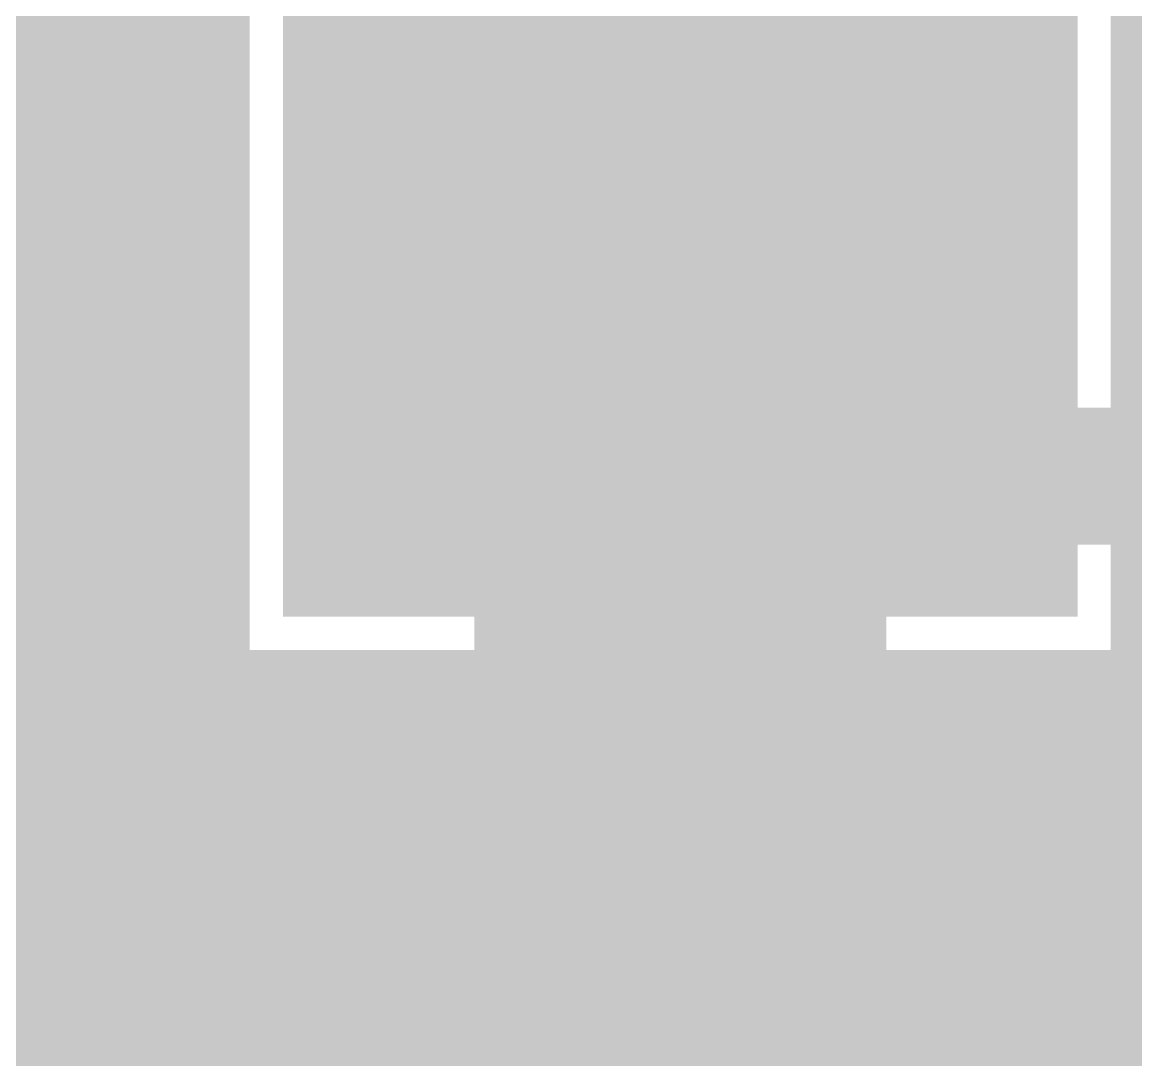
# Model space of a CAD drawing. Header units: inches. Extents: x -0.1 to 94.8, y -0.8 to 67.1.
# Drawn here: x 3.791 to 5.413, y 36.225 to 37.736 of the extents above; entities that cross this region are included whole.
import ezdxf

# ---------------------------------------------------------------- set-up
doc = ezdxf.new("R2010")
doc.units = ezdxf.units.IN
for name, color, linetype in [('Board Layer Stack Bottom Solder', 6, 'Continuous'), ('Bottom Layer', 5, 'Continuous'), ('Bottom Paste', 16, 'Continuous'), ('Mechanical 13', 56, 'Continuous'), ('Mechanical 15', 56, 'Continuous'), ('Top Assembly', 76, 'Continuous')]:
    doc.layers.add(name, color=color, linetype=linetype)

# ---------------------------------------------------------------- blocks, each defined once
blk = doc.blocks.new('1210C_B_7')
at = {"layer": 'Board Layer Stack Bottom Solder'}
blk.add_hatch(color=6, dxfattribs=at).paths.add_polyline_path([(1.0463, 1.4547), (2.2037, 1.4547), (2.2037, -1.4547), (1.0463, -1.4547)])
at = {"layer": 'Bottom Layer'}
blk.add_hatch(color=5, dxfattribs=at).paths.add_polyline_path([(1.1479, 1.3531), (2.1021, 1.3531), (2.1021, -1.3531), (1.1479, -1.3531)])
at = {"layer": 'Bottom Paste'}
blk.add_hatch(color=16, dxfattribs=at).paths.add_polyline_path([(1.1479, 1.3531), (2.1021, 1.3531), (2.1021, -1.3531), (1.1479, -1.3531)])
at = {"layer": 'Mechanical 13'}
for points in [[(1.6, 1.25, 0.2, 0.2, 0), (-1.6, 1.25, 0.2, 0.2, 0)], [(1.6, 1.25, 0.2, 0.2, 0), (1.6, -1.25, 0.2, 0.2, 0)]]:
    blk.add_lwpolyline(points, format="xyseb", dxfattribs=at)
blk.add_lwpolyline([(1.55, 1.25, 0.1, 0.1, 1), (1.65, 1.25, 0.1, 0.1, 1)], format="xyseb", close=True, dxfattribs=at)
blk.add_lwpolyline([(1.55, 1.25, 0.1, 0.1, 1), (1.65, 1.25, 0.1, 0.1, 1)], format="xyseb", close=True, dxfattribs=at)
at = {"layer": 'Mechanical 15'}
for points in [[(2.3521, 1.6031, 0.2, 0.2, 0), (-2.3521, 1.6031, 0.2, 0.2, 0)], [(2.3521, 1.6031, 0.2, 0.2, 0), (2.3521, -1.6031, 0.2, 0.2, 0)]]:
    blk.add_lwpolyline(points, format="xyseb", dxfattribs=at)
blk.add_lwpolyline([(2.3021, 1.6031, 0.1, 0.1, 1), (2.4021, 1.6031, 0.1, 0.1, 1)], format="xyseb", close=True, dxfattribs=at)
blk.add_lwpolyline([(2.3021, 1.6031, 0.1, 0.1, 1), (2.4021, 1.6031, 0.1, 0.1, 1)], format="xyseb", close=True, dxfattribs=at)
at = {"layer": 'Top Assembly'}
for points in [[(2.3521, 1.6031, 0.2, 0.2, 0), (-2.3521, 1.6031, 0.2, 0.2, 0)], [(2.3521, 1.6031, 0.2, 0.2, 0), (2.3521, -1.6031, 0.2, 0.2, 0)]]:
    blk.add_lwpolyline(points, format="xyseb", dxfattribs=at)
blk.add_lwpolyline([(2.3021, 1.6031, 0.1, 0.1, 1), (2.4021, 1.6031, 0.1, 0.1, 1)], format="xyseb", close=True, dxfattribs=at)
blk.add_lwpolyline([(2.3021, 1.6031, 0.1, 0.1, 1), (2.4021, 1.6031, 0.1, 0.1, 1)], format="xyseb", close=True, dxfattribs=at)

msp = doc.modelspace()

# ---------------------------------------------------------------- hatches: boundary and pattern name
at = {"layer": 'Bottom Layer'}
h = msp.add_hatch(color=5, dxfattribs=at)
h.paths.add_polyline_path([(2.6729, 57.875), (2.8503, 57.875), (2.8503, 57.275), (2.6729, 57.275), (2.6729, 56.0719), (3, 56.0719), (3, 56.2493), (3.6, 56.2493), (3.6, 56.0719), (3.9271, 56.0719), (3.9271, 57.8358), (4.0771, 57.8979), (4.5768, 57.3982), (5.001, 56.374), (6.3431, 55.3543), (6.5928, 54.9893), (6.647, 54.8741), (6.5667, 54.7475), (6.5, 54.7475), (6.5, 54.5701), (5.9, 54.5701), (5.9, 54.7475), (5.6, 54.7475), (5.6, 54.575), (5.7774, 54.575), (5.7774, 53.975), (5.5987, 53.975), (5.5907, 53.9555), (5.5949, 53.9454), (5.5999, 53.8), (5.5949, 53.6546), (5.5907, 53.6444), (5.5953, 53.6333), (5.5923, 53.6216), (5.6, 53.6086), (5.6, 53.1068), (5.45, 53.05), (4.575, 53.925), (4.2614, 53.925), (4.2049, 53.9815), (4.0395, 54.05), (3.8605, 54.05), (3.6951, 53.9815), (3.6541, 53.9405), (3.6329, 53.9331), (3.6316, 53.9329), (3.6311, 53.9325), (3.628, 53.9314), (3.6235, 53.9275), (3.6225, 53.9269), (3.6177, 53.925), (2.5, 53.925), (2.075, 53.5), (2.05, 53.5), (2.05, 53.475), (2.025, 53.45), (2.025, 43.3), (4.8909, 40.4341), (5.0903, 39.9528), (5.05, 39.8926), (5.05, 39.6507), (4.45, 39.6507), (4.45, 39.8281), (4.1229, 39.8281), (4.1229, 38.625), (4.3003, 38.625), (4.3003, 38.025), (4.1229, 38.025), (4.1229, 36.8219), (4.45, 36.8219), (4.45, 36.9993), (5.05, 36.9993), (5.05, 36.8219), (5.3771, 36.8219), (5.3771, 38.025), (5.1997, 38.025), (5.1997, 38.625), (5.4034, 38.625), (5.5271, 38.6636), (6.375, 37.438), (7.3601, 36.1318), (7.2932, 35.9975), (7.25, 35.9975), (7.25, 35.8201), (6.65, 35.8201), (6.65, 35.9975), (6.35, 35.9975), (6.35, 35.825), (6.5274, 35.825), (6.5274, 35.225), (6.3487, 35.225), (6.3407, 35.2056), (6.3449, 35.1954), (6.3499, 35.05), (6.3449, 34.9046), (6.3407, 34.8945), (6.3453, 34.8833), (6.3423, 34.8716), (6.35, 34.8586), (6.35, 34.4121), (6.2, 34.35), (5.475, 35.075), (5.1574, 35.075), (5.1129, 35.1194), (4.9475, 35.1879), (4.7685, 35.1879), (4.6031, 35.1194), (4.5587, 35.075), (3.575, 35.075), (3.075, 34.575), (3.075, 31.85), (3.1, 31.825), (3.1, 31.8), (3.125, 31.8), (3.325, 31.6), (4.9, 31.6), (5.75, 30.75), (5.75, 30.236), (5.675, 30.236), (5.675, 30.0586), (5.075, 30.0586), (5.075, 30.236), (4.844, 30.236), (4.844, 30.005), (5.0214, 30.005), (5.0214, 29.405), (4.844, 29.405), (4.844, 29.174), (5.075, 29.174), (5.075, 29.3514), (5.675, 29.3514), (5.675, 29.1073), (5.6802, 29.1012), (5.699, 29.024), (5.375, 28.7), (0.375, 28.7), (0.175, 28.9), (0.175, 57.9), (0.3, 58.025), (2.6729, 58.025)])
h.paths.add_polyline_path([(4.0149, 30.9099), (3.2999, 30.9099), (3.2999, 30.7325), (2.6999, 30.7325), (2.6999, 30.9099), (1.9849, 30.9099), (1.9849, 30.5049), (2.1623, 30.5049), (2.1623, 29.9049), (1.9849, 29.9049), (1.9849, 29.4999), (2.6999, 29.4999), (2.6999, 29.6773), (3.2999, 29.6773), (3.2999, 29.4999), (4.0149, 29.4999), (4.0149, 29.9049), (3.8375, 29.9049), (3.8375, 30.5049), (4.0149, 30.5049)], flags=0)

# ---------------------------------------------------------------- block references
at = {"rotation": 180}
msp.add_blockref('1210C_B_7', (6.375, 38.325), dxfattribs=at)

doc.saveas('drawing.dxf')
